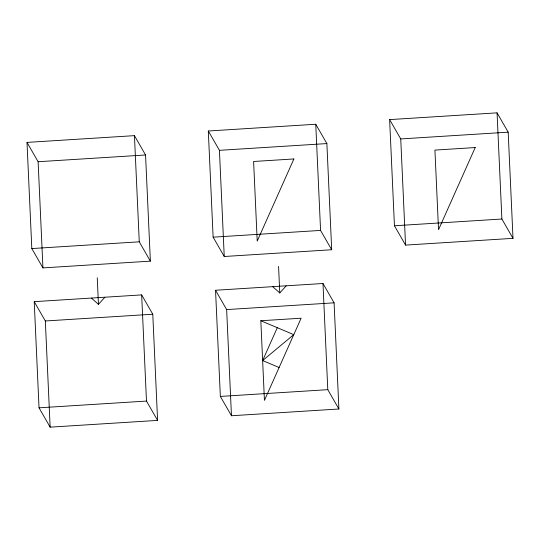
<?xml version="1.0" encoding="UTF-8"?>
<svg xmlns="http://www.w3.org/2000/svg" width="540" height="540" viewBox="0 0 540 540"><rect width="100%" height="100%" fill="white"/><g stroke="black" fill="none" stroke-linecap="round" stroke-linejoin="round"><path stroke-width="0.81" d="M279.106 367.511L262.629 360.558L277.303 327.692M91.442 298.121L98.456 304.337L104.868 297.277M272.754 286.72L279.767 292.937L286.187 285.876M262.629 360.558L293.78 334.645L260.827 320.747L264.438 400.37L301.118 318.209L260.827 320.747M27 142.405L134.447 135.648L145.557 154.973L150.37 261.144L42.93 267.901L31.813 248.569L27 142.405L38.117 161.73L42.93 267.901M208.312 131.004L315.758 124.247L326.875 143.572L331.688 249.743L224.242 256.5L213.125 237.168L208.312 131.004L219.429 150.329L224.242 256.5M389.63 119.603L497.07 112.847L508.187 132.172L513 238.343L405.554 245.099L394.443 225.774L389.63 119.603L400.741 138.929L405.554 245.099M38.117 161.73L145.557 154.973M219.429 150.329L326.875 143.572M400.741 138.929L508.187 132.172M31.813 248.569L139.259 241.819L150.37 261.144M213.125 237.168L320.571 230.418L331.688 249.743M394.443 225.774L501.883 219.017L513 238.343M34.223 301.658L141.662 294.901L152.78 314.226L157.592 420.397L50.146 427.154L39.035 407.828L34.223 301.658L45.333 320.983L50.146 427.154M215.534 290.257L322.981 283.5L334.091 302.832L338.904 408.996L231.464 415.753L220.347 396.428L215.534 290.257L226.645 309.582L231.464 415.753M45.333 320.983L152.78 314.226M226.645 309.582L334.091 302.832M39.035 407.828L146.482 401.072L157.592 420.397M220.347 396.428L327.794 389.671L338.904 408.996M497.07 112.847L501.883 219.017M315.758 124.247L320.571 230.418M322.981 283.5L327.794 389.671M278.566 266.396L279.767 292.937M134.447 135.648L139.259 241.819M141.662 294.901L146.482 401.072M97.254 277.796L98.456 304.337M293.895 158.956L257.216 241.117L253.604 161.487L293.895 158.956M475.214 147.555L438.527 229.716L434.923 150.093L475.214 147.555"/></g></svg>
